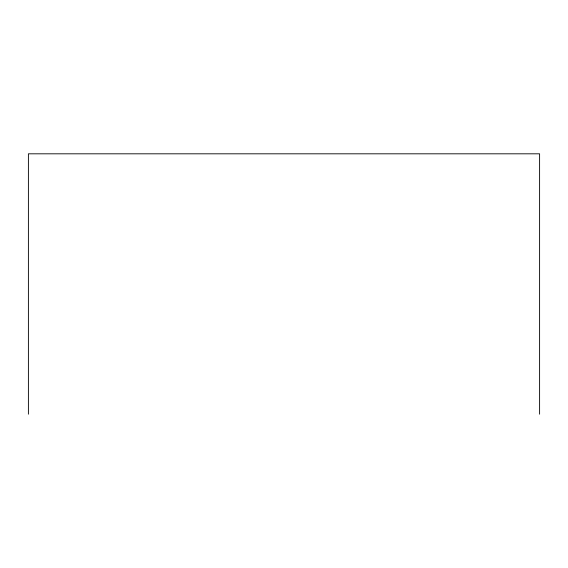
<?xml version="1.0" encoding="UTF-8"?>
<svg xmlns="http://www.w3.org/2000/svg" width="568" height="568" viewBox="0 0 568 568"><rect width="100%" height="100%" fill="white"/><g stroke="black" fill="none" stroke-linecap="round" stroke-linejoin="round"><path stroke-width="0.85" d="M539.6 414.186L539.6 153.814L28.4 153.814L28.4 414.186"/></g></svg>
